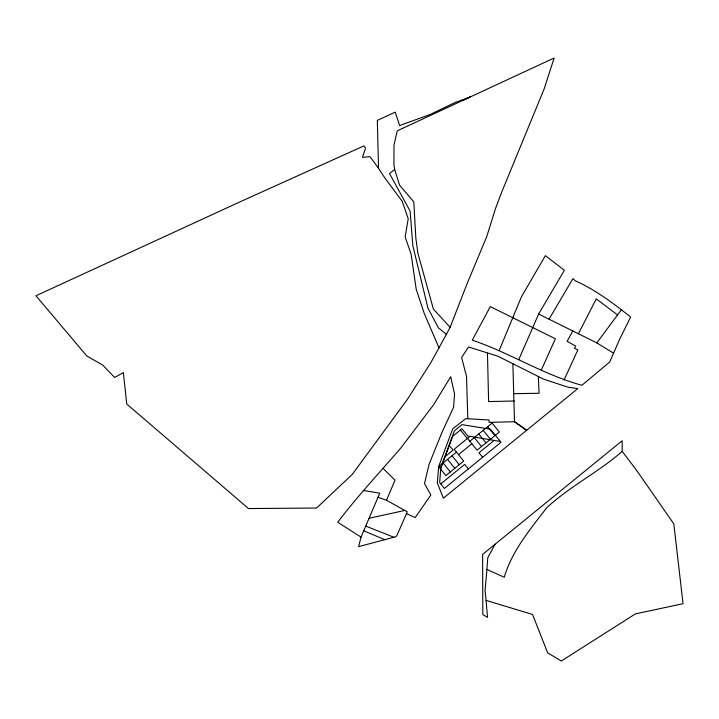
<?xml version="1.0" encoding="UTF-8"?>
<svg xmlns="http://www.w3.org/2000/svg" width="719" height="719" viewBox="0 0 719 719"><rect width="100%" height="100%" fill="white"/><g stroke="black" fill="none" stroke-linecap="round" stroke-linejoin="round"><path stroke-width="1.08" d="M378.527 168.237L369.952 156.652L362.475 157.362L365.486 148.42L363.994 145.849L240.164 201.787L35.95 295.77L86.855 356.031L102.556 364.955L114.654 377.466L123.362 372.586L126.742 404.015L248.486 508.558L316.585 508.036L352.337 474.324L407.565 399.099L430.762 362.744L438.994 347.87L424.282 313.502L416.211 289.272L411.106 254.095L405.148 236.964L408.23 218.729L402.164 201.275L384.638 177.665L378.527 168.237L377.349 120.37L395.216 112.119L399.629 125.546L430.115 114.51L454.929 102.601L470.127 96.984L462.883 100.372M486.934 569.421L487.761 557.764L495.067 544.265L622.169 440.756L622.187 451.379L636.144 469.687L673.811 523.854L683.05 603.699L635.362 613.909L561.35 660.986L547.662 652.861L532.545 614.484L486.08 600.365L485.073 590.506L486.934 569.421L504.217 577.258C512.081 550.754 530.218 529.247 546.799 507.686C569.843 486.314 598.505 472.167 622.187 451.379M361.055 537.12L358.592 546.638L395.423 536.868L396.798 535.763L407.269 511.829L386.525 500.262L377.996 497.251L361.055 537.12L337.714 522.264C357.469 496.2 379.875 472.338 401.103 447.658L433.611 404.752L450.723 376.702L454.561 394.084L453.572 407.287L442.032 432.227L429.036 464.438L424.507 483.635L430.879 495.04L415.151 517.617L406.505 513.645M440.819 468.213L452.718 436.271L461.931 428.767L467.799 435.975L500.361 441.457M450.148 327.298L466.883 284.185L486.682 236.776L495.598 208.267L501.736 192.081L544.157 88.895L554.133 58.014L397.265 130.831L393.976 145.229L393.949 165.208L394.686 169.459L399.566 185.187L413.82 201.832L415.816 237.881L417.892 253.259L433.386 309.062L450.148 327.298L438.994 347.87M541.308 370.087L555.374 338.748L490.313 306.627L472.266 340.15C509.78 352.813 543.6 374.842 581.896 385.276L609.703 362.043L619.616 339.296L630.653 317.043C613.289 303.319 595.638 289.838 575.263 280.787L572.989 278.586L549.037 319.191M499.184 350.468L521.536 296.623L545.379 255.649L564.37 270.272L538.621 314.032L518.705 359.761M386.525 500.262L395.01 480.166L383.308 468.644M377.996 497.251L379.794 493.207L363.239 490.448M564.047 380.018L577.815 349.946L574.499 348.284L575.703 346.1L567.12 341.291L572.782 330.965M578.409 333.751L596.267 298.861L617.531 314.949M538.621 314.032L596.833 342.882L621.252 309.934M495.067 544.265L482.602 554.466L482.809 614.619L487.536 617.369L486.08 600.365M445.142 456.619L453.087 450.139L449.285 445.474M470.028 436.334L454.138 449.285L463.719 461.05L445.897 475.574L438.635 466.658L452.736 428.803L465.804 418.611L489.046 420.022L489.136 422.413L514.498 421.702L526.668 430.286L514.498 421.702L512.863 363.688M456.457 452.134L438.635 466.658L437.323 482.871L443.353 498.168L577.752 388.655L567.812 387.119L543.627 379.165L497.809 356.193L468.581 346.98L461.598 357.505L466.514 376.334L467.799 418.737M469.831 441.241L492.111 423.087L499.372 432.002L477.092 450.157L467.503 438.392M458.488 454.633L471.862 443.74M440.774 483.896L464.708 464.393L468.375 468.887M494.097 440.45L478.971 452.772L482.629 457.266M394.686 169.459L389.536 173.576L410.091 211.027L412.85 245.7L427.913 308.074L438.446 327.873L446.535 334.443M369.171 518.282L404.788 510.445M514.292 401.004L488.605 401.579L487.464 353.164M514.157 393.697L539.079 393.257L538.342 376.361M365.809 526.101L393.895 537.273M363.859 530.838L384.782 539.681M596.833 342.882L613.433 353.119M487.653 426.718L494.915 435.633M483.195 430.348L490.457 439.264M478.737 433.979L485.999 442.895M474.279 437.61L481.541 446.526M460.412 430.007L467.35 438.518M451.999 455.765L459.261 464.681M447.551 459.396L454.812 468.312M443.093 463.027L450.355 471.943M440.9 467.161L439.651 482.521L444.432 488.39L501.026 442.275L490.385 429.207L461.94 424.65L454.471 430.744L440.9 467.161"/></g></svg>
